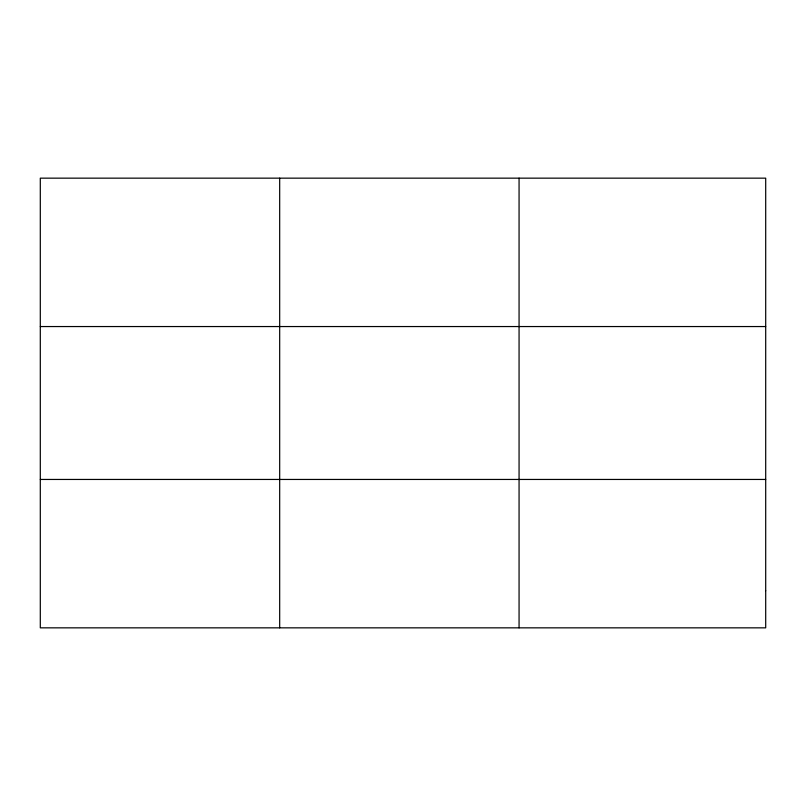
<?xml version="1.0" encoding="UTF-8"?>
<svg xmlns="http://www.w3.org/2000/svg" width="806" height="806" viewBox="0 0 806 806"><rect width="100%" height="100%" fill="white"/><g stroke="black" fill="none" stroke-linecap="round" stroke-linejoin="round"><path stroke-width="1.21" d="M279.682 627.844L279.682 178.156M519.064 627.844L519.064 178.156M40.3 326.551L765.7 326.551M40.3 479.449L765.7 479.449M765.7 590.738L765.7 627.844L40.3 627.844L40.3 178.156L765.7 178.156L765.7 590.738"/></g></svg>
